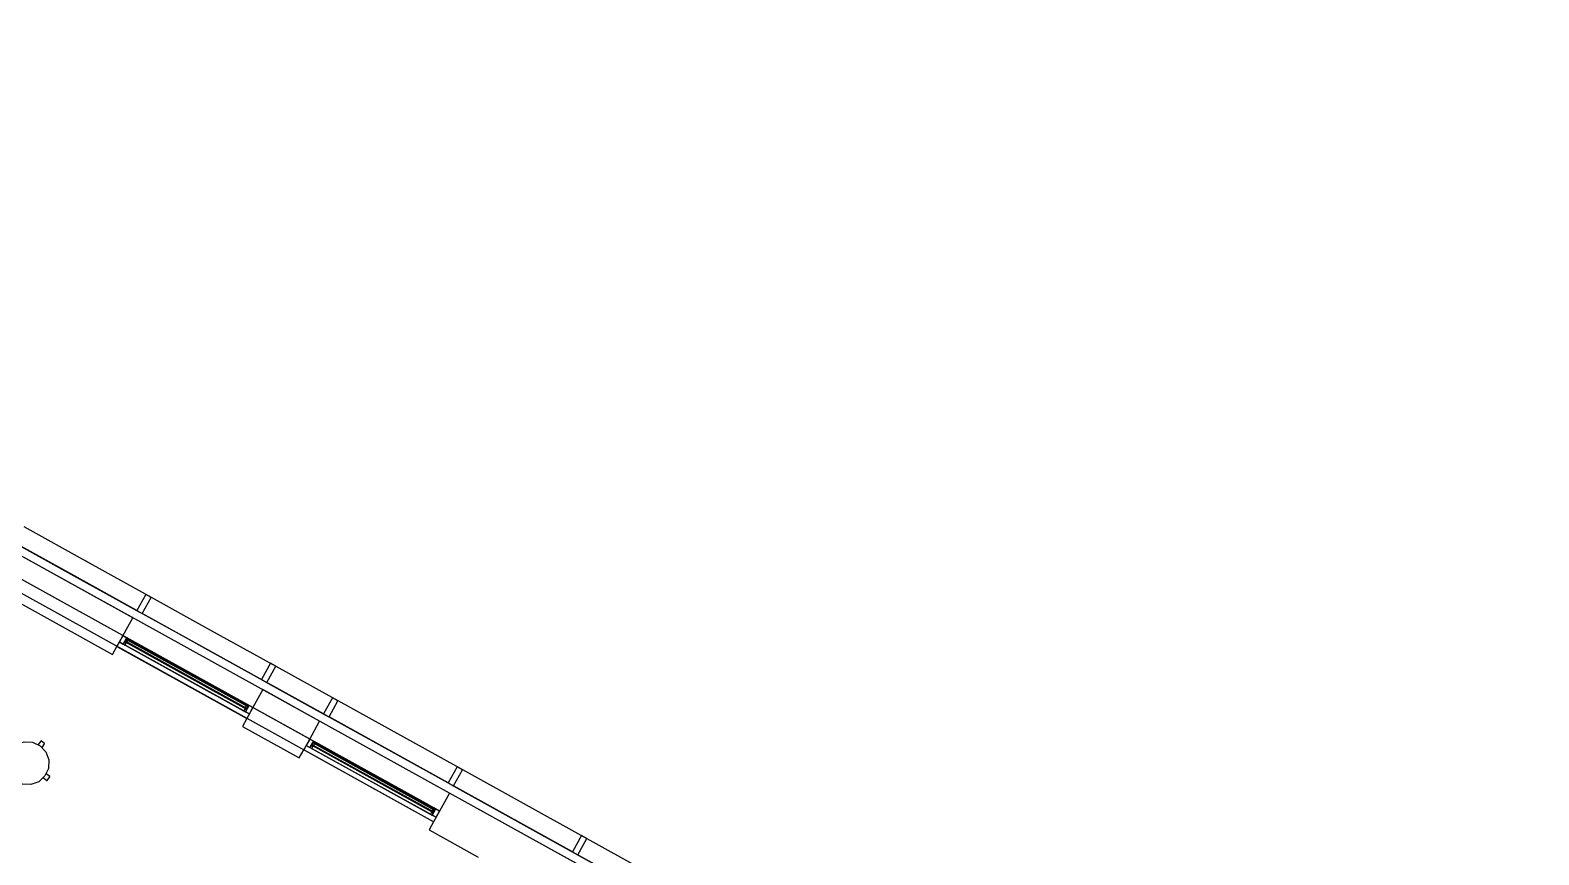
# Model space of a CAD drawing. Header units: metres. Extents: x 2.5 to 42.6, y 0.9 to 31.9.
# Drawn here: x 33.732 to 38.533, y 27.902 to 30.528 of the extents above; entities that cross this region are included whole.
import ezdxf

# ---------------------------------------------------------------- set-up
doc = ezdxf.new("R2010")
doc.units = ezdxf.units.M
for name, color, linetype in [('ARREDI', 9, 'Continuous'), ('INFISSI_VETRATE', 4, 'Continuous'), ('PARETI_STRUTTURE', 7, 'Continuous')]:
    doc.layers.add(name, color=color, linetype=linetype)

msp = doc.modelspace()

# ---------------------------------------------------------------- linework, layer by layer
at = {"layer": 'ARREDI'}
for points in [[(33.8824, 28.7843), (33.4864, 29.0038), (33.0903, 29.2233)], [(34.6745, 28.3452), (34.2785, 28.5648), (33.8824, 28.7843)], [(34.2326, 28.5906), (34.2786, 28.5651), (34.4741, 28.4568)], [(34.2786, 28.5651), (34.2784, 28.5647)], [(35.4666, 27.9062), (35.0705, 28.1257), (34.6745, 28.3452)], [(34.6833, 28.3408), (35.0621, 28.1309)], [(33.7034, 28.2581), (33.7132, 28.2616), (33.7401, 28.2605), (33.7645, 28.2492), (33.7827, 28.2294), (33.7919, 28.2041), (33.7907, 28.1772), (33.7794, 28.1529)], [(33.7658, 28.2643), (33.7579, 28.2534)], [(33.7669, 28.2644), (33.7658, 28.2643)], [(33.7783, 28.2561), (33.7669, 28.2644)], [(33.7706, 28.2441), (33.7785, 28.255)], [(33.7785, 28.255), (33.7783, 28.2561)], [(33.7794, 28.1529), (33.7596, 28.1347), (33.7343, 28.1255), (33.7075, 28.1266), (33.6831, 28.138), (33.6649, 28.1578), (33.6581, 28.1764)], [(33.7744, 28.1468), (33.7852, 28.1388)], [(33.7945, 28.1516), (33.7837, 28.1595)], [(33.7852, 28.1388), (33.7863, 28.139)], [(33.7863, 28.139), (33.7947, 28.1505)], [(33.7947, 28.1504), (33.7945, 28.1515)], [(36.2586, 27.4672), (36.0864, 27.5627), (35.4666, 27.9062)]]:
    msp.add_lwpolyline(points, dxfattribs=at)
for points in [[(33.6844, 28.894), (34.0804, 28.6745), (34.0806, 28.6748), (33.6846, 28.8944)], [(34.0288, 28.573), (34.0392, 28.5918), (34.0454, 28.5884), (34.0461, 28.5896), (34.0277, 28.5997), (34.0167, 28.5797)], [(34.0288, 28.573), (34.0348, 28.5697), (34.0381, 28.5758), (34.0321, 28.5791)], [(34.039, 28.5775), (34.0362, 28.5791), (34.0352, 28.5774), (34.0381, 28.5758)], [(34.0435, 28.5849), (34.039, 28.5874), (34.036, 28.5819), (34.0404, 28.5794)], [(34.0417, 28.5904), (34.0409, 28.589), (34.0444, 28.5871), (34.0452, 28.5885)], [(34.4765, 28.455), (34.6745, 28.3452), (34.6747, 28.3456), (34.4767, 28.4553)], [(34.4201, 28.3762), (34.417, 28.3707), (34.4215, 28.3682), (34.4245, 28.3737)], [(34.4178, 28.3574), (34.4299, 28.3507), (34.441, 28.3707), (34.4227, 28.3808), (34.422, 28.3797), (34.4282, 28.3762)], [(34.4257, 28.3776), (34.4222, 28.3795), (34.4215, 28.3781), (34.4249, 28.3762)], [(34.4178, 28.3574), (34.4211, 28.3635), (34.4152, 28.3668), (34.4118, 28.3607)], [(34.4161, 28.3685), (34.4152, 28.3668), (34.418, 28.3652), (34.419, 28.3669)], [(34.6228, 28.2438), (34.6333, 28.2626), (34.6395, 28.2591), (34.6401, 28.2603), (34.6218, 28.2705), (34.6107, 28.2505)], [(34.6228, 28.2438), (34.6288, 28.2405), (34.6322, 28.2465), (34.6262, 28.2498)], [(34.6331, 28.2482), (34.6302, 28.2498), (34.6293, 28.2481), (34.6322, 28.2465)], [(34.6375, 28.2556), (34.6331, 28.2581), (34.63, 28.2526), (34.6345, 28.2501)], [(34.6358, 28.2612), (34.635, 28.2598), (34.6384, 28.2578), (34.6392, 28.2593)], [(35.0705, 28.1257), (35.4665, 27.9062), (35.4667, 27.9066), (35.0707, 28.1261)], [(35.0118, 28.0282), (35.0152, 28.0342), (35.0092, 28.0375), (35.0059, 28.0315)], [(35.0102, 28.0392), (35.0092, 28.0375), (35.0121, 28.0359), (35.013, 28.0376)], [(35.0141, 28.0469), (35.0111, 28.0414), (35.0155, 28.0389), (35.0186, 28.0444)], [(35.0118, 28.0282), (35.024, 28.0214), (35.035, 28.0414), (35.0167, 28.0516), (35.0161, 28.0504), (35.0222, 28.047)], [(35.0198, 28.0483), (35.0163, 28.0503), (35.0155, 28.0488), (35.019, 28.0469)], [(35.4666, 27.9062), (35.8626, 27.6867), (35.8628, 27.6871), (35.4667, 27.9066)]]:
    msp.add_lwpolyline(points, close=True, dxfattribs=at)
at = {"layer": 'INFISSI_VETRATE'}
for points in [[(34.0426, 28.5755), (34.0443, 28.5772)], [(34.049, 28.5819), (34.0507, 28.5836)], [(34.0605, 28.5656), (34.0622, 28.5673)], [(34.0669, 28.572), (34.0686, 28.5737)], [(34.0848, 28.562), (34.0865, 28.5638)], [(34.0784, 28.5557), (34.0801, 28.5574)], [(34.0963, 28.5457), (34.0981, 28.5475)], [(34.1027, 28.5521), (34.1044, 28.5538)], [(34.1142, 28.5358), (34.116, 28.5375)], [(34.1206, 28.5422), (34.1223, 28.5439)], [(34.1321, 28.5259), (34.1339, 28.5276)], [(34.1385, 28.5322), (34.1403, 28.534)], [(34.1501, 28.5159), (34.1518, 28.5177)], [(34.1564, 28.5223), (34.1582, 28.524)], [(34.168, 28.506), (34.1697, 28.5077)], [(34.1743, 28.5124), (34.1761, 28.5141)], [(34.1859, 28.4961), (34.1876, 28.4978)], [(34.1923, 28.5025), (34.194, 28.5042)], [(34.2038, 28.4862), (34.2055, 28.4879)], [(34.2102, 28.4925), (34.2119, 28.4943)], [(34.2217, 28.4762), (34.2234, 28.478)], [(34.2281, 28.4826), (34.2298, 28.4843)], [(34.2396, 28.4663), (34.2414, 28.468)], [(34.246, 28.4727), (34.2477, 28.4744)], [(34.2575, 28.4564), (34.2593, 28.4581)], [(34.2639, 28.4627), (34.2656, 28.4645)], [(34.2754, 28.4464), (34.2772, 28.4482)], [(34.2818, 28.4528), (34.2836, 28.4545)], [(34.2934, 28.4365), (34.2951, 28.4382)], [(34.2997, 28.4429), (34.3015, 28.4446)], [(34.3113, 28.4266), (34.313, 28.4283)], [(34.3176, 28.433), (34.3194, 28.4347)], [(34.3356, 28.423), (34.3373, 28.4248)], [(34.3292, 28.4167), (34.3309, 28.4184)], [(34.3471, 28.4067), (34.3488, 28.4085)], [(34.3535, 28.4131), (34.3552, 28.4148)], [(34.365, 28.3968), (34.3667, 28.3985)], [(34.3714, 28.4032), (34.3731, 28.4049)], [(34.3829, 28.3869), (34.3847, 28.3886)], [(34.3893, 28.3932), (34.391, 28.395)], [(34.4008, 28.3769), (34.4026, 28.3787)], [(34.4072, 28.3833), (34.4089, 28.385)], [(34.4188, 28.367), (34.4205, 28.3687)], [(34.6337, 28.2479), (34.6354, 28.2496)], [(34.6401, 28.2542), (34.6418, 28.256)], [(34.6516, 28.2379), (34.6534, 28.2397)], [(34.658, 28.2443), (34.6597, 28.246)], [(34.6695, 28.228), (34.6713, 28.2297)], [(34.6759, 28.2344), (34.6776, 28.2361)], [(34.6874, 28.2181), (34.6892, 28.2198)], [(34.6938, 28.2245), (34.6956, 28.2262)], [(34.7054, 28.2082), (34.7071, 28.2099)], [(34.7117, 28.2145), (34.7135, 28.2163)], [(34.7233, 28.1982), (34.725, 28.2)], [(34.7296, 28.2046), (34.7314, 28.2063)], [(34.7412, 28.1883), (34.7429, 28.19)], [(34.7476, 28.1947), (34.7493, 28.1964)], [(34.7591, 28.1784), (34.7608, 28.1801)], [(34.7655, 28.1847), (34.7672, 28.1865)], [(34.777, 28.1684), (34.7787, 28.1702)], [(34.7834, 28.1748), (34.7851, 28.1765)], [(34.7949, 28.1585), (34.7967, 28.1602)], [(34.8013, 28.1649), (34.803, 28.1666)], [(34.8128, 28.1486), (34.8146, 28.1503)], [(34.8192, 28.155), (34.8209, 28.1567)], [(34.8307, 28.1387), (34.8325, 28.1404)], [(34.8371, 28.145), (34.8389, 28.1468)], [(34.855, 28.1351), (34.8568, 28.1368)], [(34.8487, 28.1287), (34.8504, 28.1305)], [(34.8666, 28.1188), (34.8683, 28.1205)], [(34.8729, 28.1252), (34.8747, 28.1269)], [(34.8845, 28.1089), (34.8862, 28.1106)], [(34.8909, 28.1152), (34.8926, 28.117)], [(34.9024, 28.0989), (34.9041, 28.1007)], [(34.9088, 28.1053), (34.9105, 28.107)], [(34.9203, 28.089), (34.922, 28.0907)], [(34.9267, 28.0954), (34.9284, 28.0971)], [(34.9446, 28.0855), (34.9463, 28.0872)], [(34.9382, 28.0791), (34.94, 28.0808)], [(34.9561, 28.0692), (34.9579, 28.0709)], [(34.9625, 28.0755), (34.9642, 28.0773)], [(34.9741, 28.0592), (34.9758, 28.061)], [(34.9804, 28.0656), (34.9822, 28.0673)], [(34.992, 28.0493), (34.9937, 28.051)], [(34.9983, 28.0557), (35.0001, 28.0574)], [(35.0099, 28.0394), (35.0116, 28.0411)], [(35.0163, 28.0457), (35.018, 28.0475)]]:
    msp.add_lwpolyline(points, dxfattribs=at)
at = {"layer": 'PARETI_STRUTTURE'}
for points in [[(30.6838, 30.5279), (38.533, 26.1773)], [(35.0018, 28.0598), (30.8778, 30.3456)], [(33.2166, 29.0043), (33.6298, 28.7752), (33.6155, 28.7494), (33.9943, 28.5395), (34.0086, 28.5653)], [(35.0159, 28.007), (33.2166, 29.0043)], [(33.254, 29.0286), (35.0018, 28.0598)], [(33.9112, 28.8363), (33.7132, 28.946)], [(34.0277, 28.5997), (34.0594, 28.6569), (33.6806, 28.8668), (33.6489, 28.8097)], [(33.8826, 28.7846), (33.6932, 28.8896)], [(33.9198, 28.8315), (33.9026, 28.841)], [(34.1093, 28.7265), (33.9112, 28.8363)], [(34.072, 28.6796), (33.8826, 28.7846)], [(34.3073, 28.6167), (34.1093, 28.7265)], [(34.2786, 28.5651), (34.0892, 28.6701)], [(34.5053, 28.507), (34.3073, 28.6167)], [(34.0167, 28.5797), (34.0086, 28.5653), (34.0277, 28.5997)], [(34.0086, 28.5653), (34.4219, 28.3362), (34.4076, 28.3104), (34.5884, 28.2102), (34.6027, 28.236)], [(34.0167, 28.5797), (34.0348, 28.5697)], [(34.2344, 28.4852), (34.0277, 28.5997)], [(34.0348, 28.5798), (34.4203, 28.3661), (34.4215, 28.3682), (34.036, 28.5819)], [(34.0348, 28.5697), (34.4118, 28.3607)], [(34.035, 28.5696), (34.4116, 28.3609)], [(34.0402, 28.5895), (34.039, 28.5874), (34.4245, 28.3737)], [(34.0402, 28.5928), (34.0461, 28.5896), (34.4227, 28.3808)], [(34.4249, 28.3762), (34.0402, 28.5894)], [(34.4226, 28.3808), (34.0461, 28.5896)], [(34.4741, 28.4568), (34.2786, 28.5651)], [(34.441, 28.3707), (34.2344, 28.4852)], [(34.7033, 28.3972), (34.5053, 28.507)], [(34.6218, 28.2705), (34.6535, 28.3276), (34.4727, 28.4278), (34.441, 28.3707)], [(34.6661, 28.3504), (34.4853, 28.4506)], [(34.4249, 28.3796), (34.4226, 28.3808)], [(34.4249, 28.3743), (34.4257, 28.3758)], [(34.7119, 28.3925), (34.6947, 28.402)], [(35.0993, 28.1777), (34.7033, 28.3972)], [(34.4118, 28.3607), (34.4299, 28.3507)], [(34.441, 28.3707), (34.4219, 28.3362)], [(34.4299, 28.3507), (34.4219, 28.3362)], [(35.0621, 28.1308), (34.6833, 28.3408)], [(34.6107, 28.2505), (34.6027, 28.236), (34.6218, 28.2705)], [(35.035, 28.0414), (35.016, 28.007), (34.6027, 28.236)], [(34.6107, 28.2505), (34.6288, 28.2405)], [(34.8284, 28.1559), (34.6218, 28.2705)], [(34.6288, 28.2405), (35.0059, 28.0315)], [(34.6289, 28.2506), (35.0144, 28.0369), (35.0155, 28.0389), (34.63, 28.2526)], [(34.629, 28.2403), (35.0056, 28.0316)], [(34.6401, 28.2603), (35.0167, 28.0516)], [(35.0167, 28.0516), (34.6401, 28.2603)], [(35.035, 28.0414), (34.8284, 28.1559)], [(35.4954, 27.9582), (35.0993, 28.1777)], [(36.1519, 27.4224), (36.1835, 27.4796), (35.0667, 28.0986), (35.035, 28.0414)], [(35.4581, 27.9113), (35.0793, 28.1213)], [(35.0159, 28.007), (35.0016, 27.9811), (35.1576, 27.8947)], [(35.0059, 28.0315), (35.024, 28.0214)], [(35.024, 28.0214), (35.016, 28.007)], [(35.504, 27.9535), (35.4868, 27.963)], [(35.8914, 27.7387), (35.4954, 27.9582)]]:
    msp.add_lwpolyline(points, dxfattribs=at)
for points in [[(34.072, 28.6796), (34.0892, 28.6701), (34.1179, 28.7217), (34.1006, 28.7313)], [(34.441, 28.3707), (34.0277, 28.5997), (34.0167, 28.5798), (34.4299, 28.3507)], [(34.0348, 28.5798), (34.036, 28.5819), (34.4215, 28.3682), (34.4203, 28.3661)], [(34.4245, 28.3737), (34.039, 28.5874), (34.0402, 28.5895), (34.4257, 28.3758)], [(34.468, 28.4601), (34.4853, 28.4506), (34.5139, 28.5022), (34.4967, 28.5118)], [(34.6661, 28.3504), (34.6833, 28.3408), (34.7119, 28.3925), (34.6947, 28.402)], [(35.035, 28.0414), (34.6218, 28.2705), (34.6107, 28.2505), (35.024, 28.0214)], [(34.6289, 28.2506), (34.63, 28.2526), (35.0155, 28.0389), (35.0144, 28.0369)], [(35.0186, 28.0444), (34.6331, 28.2581), (34.6342, 28.2602), (35.0197, 28.0465)], [(35.0197, 28.0465), (34.6342, 28.2602), (34.6331, 28.2581), (35.0186, 28.0444)], [(35.0621, 28.1308), (35.0793, 28.1213), (35.1079, 28.173), (35.0907, 28.1825)], [(35.4581, 27.9113), (35.4754, 27.9018), (35.504, 27.9535), (35.4868, 27.963)]]:
    msp.add_lwpolyline(points, close=True, dxfattribs=at)

doc.saveas('drawing.dxf')
